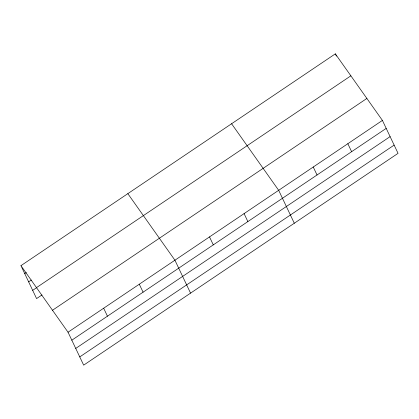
<?xml version="1.0" encoding="UTF-8"?>
<svg xmlns="http://www.w3.org/2000/svg" width="419" height="419" viewBox="0 0 419 419"><rect width="100%" height="100%" fill="white"/><g stroke="black" fill="none" stroke-linecap="round" stroke-linejoin="round"><path stroke-width="0.63" d="M20.95 265.662L335.331 53.852L382.416 120.415L398.05 153.338L83.669 365.148L68.035 332.225L20.95 265.662L36.584 298.585L41.984 294.95M24.731 273.628L26.355 272.539M28.644 281.867L31.341 280.044M36.49 287.628L350.871 75.818M32.672 290.351L36.453 287.806M52.495 310.259L366.876 98.449M68.035 332.225L382.416 120.415M71.817 340.191L386.198 128.382M75.729 348.43L390.11 136.615M79.757 356.915L394.138 145.105M231.587 123.746L278.672 190.31L294.306 223.238M127.837 193.646L174.927 260.209L190.561 293.132M335.331 53.852L336.41 56.125M347.833 143.712L351.62 151.678M313.25 167.013L317.036 174.98M244.088 213.611L247.87 221.578M209.505 236.908L213.292 244.879M139.297 284.213L143.078 292.179M103.666 308.216L107.447 316.188"/></g></svg>
